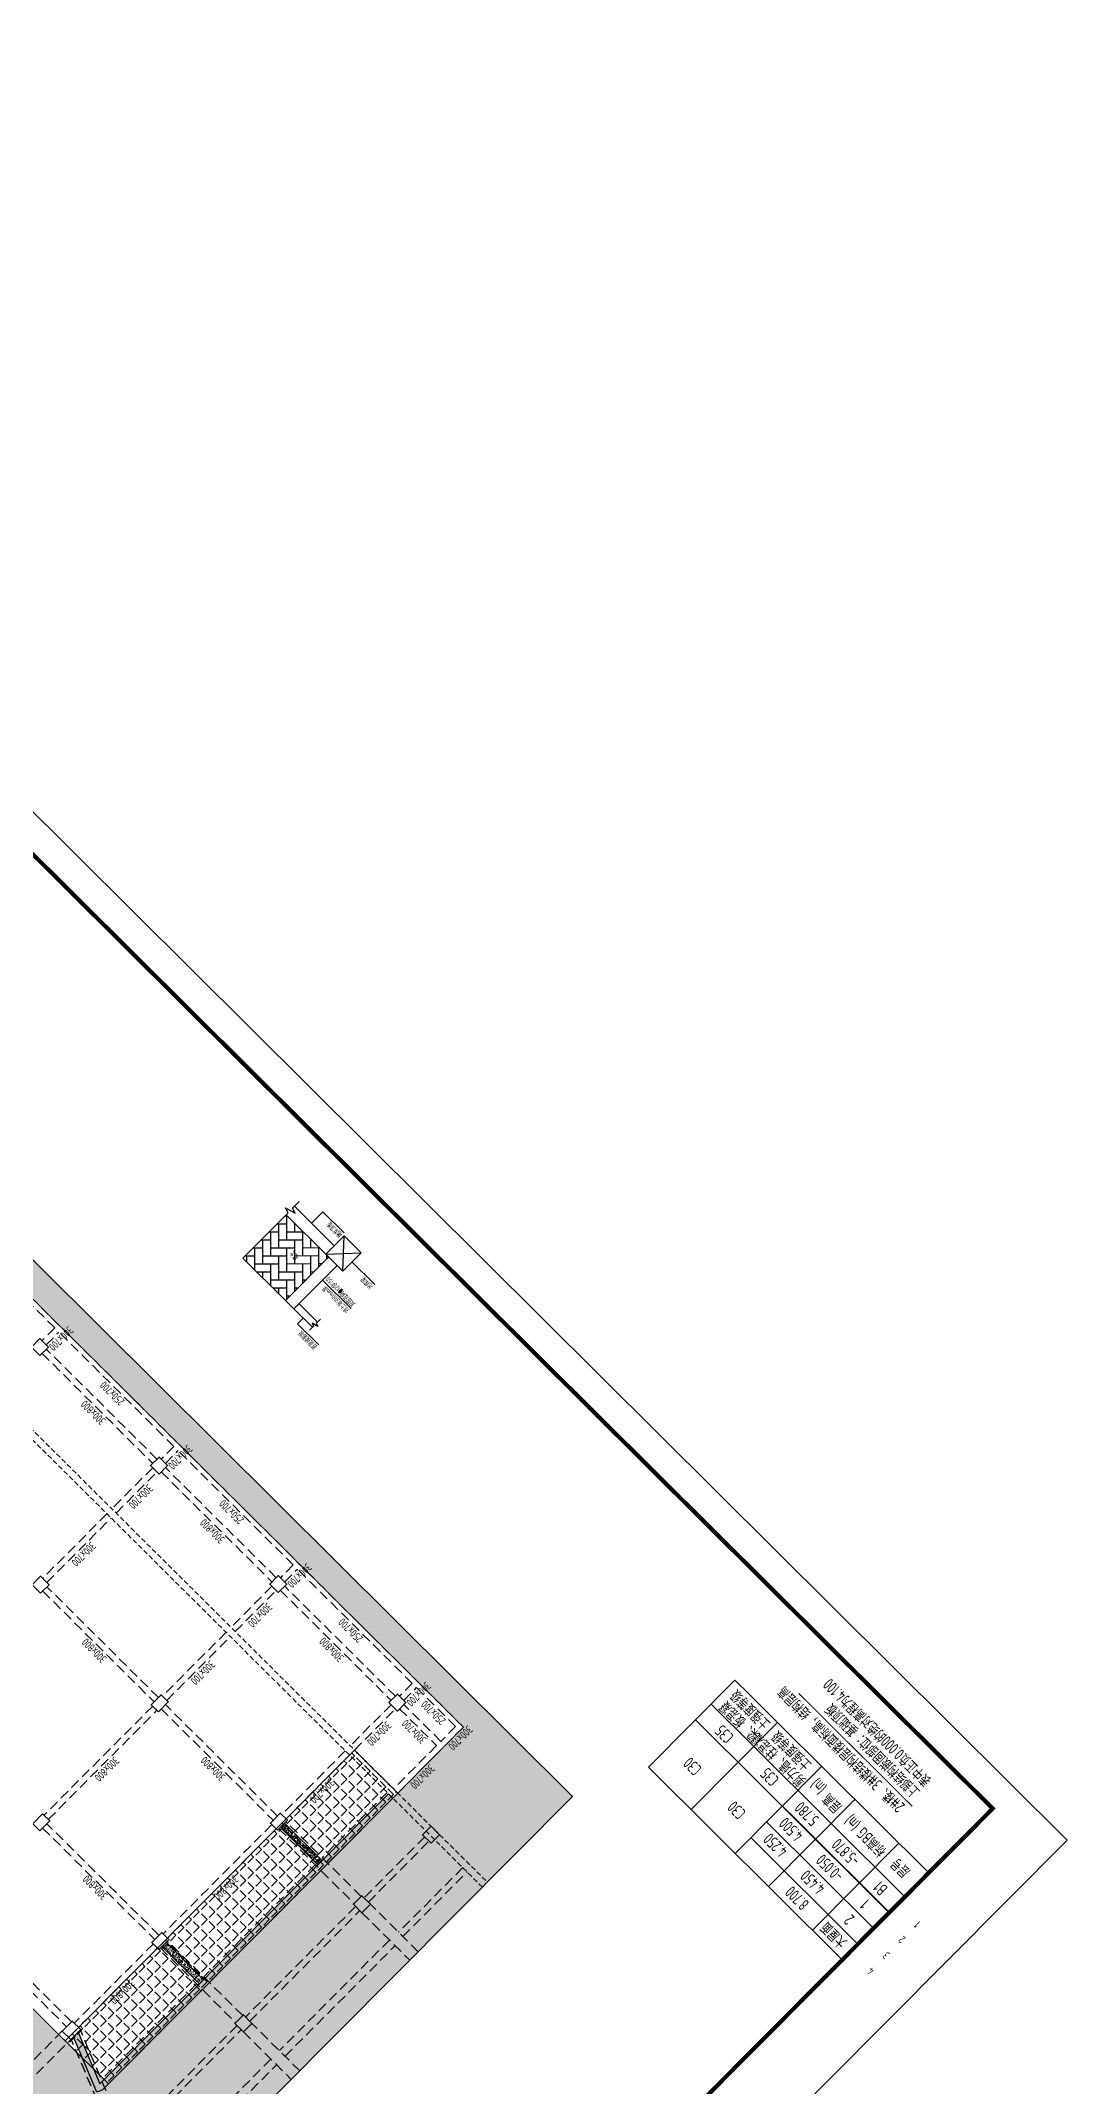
# Model space of a CAD drawing. Extents: x 517450926 to 520131079, y 3499134486 to 3500888201.
# Drawn here: x 518913038 to 518964315, y 3499917869 to 3500020094 of the extents above; entities that cross this region are included whole.
import ezdxf
from ezdxf.enums import TextEntityAlignment as Align

# ---------------------------------------------------------------- set-up
doc = ezdxf.new("R2010")
doc.units = 0
doc.header["$LTSCALE"] = 1000
doc.header["$MEASUREMENT"] = 0
doc.linetypes.add('DASHED', pattern=[0.75, 0.5, -0.25])
doc.linetypes.add('DASHED2', pattern=[0.375, 0.25, -0.125])
doc.layers.get('0').update_dxf_attribs({"linetype": 'CONTINUOUS'})
doc.layers.get('Defpoints').update_dxf_attribs({"color": 2, "linetype": 'CONTINUOUS'})
doc.layers.add('S02-levl-酒店_SEN24J8T_设计区$0$S_POST_OTHE', color=110, linetype='CONTINUOUS', plot=False)
doc.layers.add('内框', color=8, linetype='CONTINUOUS', plot=False)
for name, color, linetype in [('S_AXIS_DIMS', 3, 'CONTINUOUS'), ('S_BEAM', 4, 'DASHED'), ('S_BEAM_SECD', 5, 'DASHED'), ('S_BEAM_SECD_TEXT_HORZ', 9, 'CONTINUOUS'), ('S_BEAM_TEXT_HORZ', 7, 'CONTINUOUS'), ('S_BEAM_TEXT_VERT', 41, 'CONTINUOUS'), ('S_COLU_BELW_DASH', 40, 'DASHED'), ('S_DETL', 7, 'CONTINUOUS'), ('S_DETL_HACH', 254, 'CONTINUOUS'), ('S_DETL_TEXT', 161, 'CONTINUOUS'), ('S_FLOR_ENHN', 91, 'DASHED'), ('S_PLAN_HACH', 254, 'CONTINUOUS'), ('S_PLAN_MIDL', 255, 'CONTINUOUS'), ('S_TABL', 83, 'CONTINUOUS'), ('S_TABL_LEVL', 1, 'CONTINUOUS'), ('S_TABL_NUMB', 7, 'CONTINUOUS'), ('S_WALL_BELW_DASH', 40, 'DASHED2'), ('S_WALL_HACH', 30, 'CONTINUOUS'), ('THIN', 7, 'CONTINUOUS')]:
    doc.layers.add(name, color=color, linetype=linetype)
doc.styles.add('S02-levl-酒店_SEN24J8T_设计区$0$TH-STYLE3', font='tssdeng.shx', dxfattribs={"width": 0.7, "bigfont": 'tssdchn.shx'})
doc.styles.add('TH-STYLE3', font='tssdeng.shx', dxfattribs={"width": 0.7, "bigfont": 'tssdchn.shx'})
doc.styles.add('样式 1', font='Tssdeng.shx', dxfattribs={"width": 0.7, "bigfont": 'Tssdchn.shx'})
doc.styles.add('黑体', font='simhei.ttf')
doc.dimstyles.new('TSSD_100_100', dxfattribs={"dimtxt": 375, "dimasz": 100, "dimexe": 100, "dimexo": 0, "dimgap": 125, "dimtad": 1, "dimdec": 1, "dimdsep": 46, "dimtxsty": 'TH-STYLE3', "dimblk": 'ARCHTICK', "dimcen": -100, "dimdle": 100, "dimclrt": 7, "dimadec": 0, "dimazin": 0, "dimtfac": 1, "dimtdec": 1, "dimtix": 1, "dimtmove": 2, "dimatfit": 3, "dimldrblk": 'ARCHTICK', "dimfxl": 0, "dimtolj": 1, "dimtzin": 0, "dimarcsym": 0})

# ---------------------------------------------------------------- blocks, each defined once
blk = doc.blocks.new('THAPE_A1L2_inner')
at = {"layer": '内框'}
blk.add_lwpolyline([(0, 0), (1261, 0), (1261, 594), (0, 594)], close=True, dxfattribs=at)
at = {"layer": '内框', "const_width": 1.4}
blk.add_lwpolyline([(25, 584), (25, 10), (1251, 10), (1251, 584)], close=True, dxfattribs=at)
at = {"layer": '内框', "style": '黑体', "width": 0.8}
blk.add_attdef('内框名称', (58.89, 599.29), '', height=8, dxfattribs=at)
blk = doc.blocks.new('_ArchTick')
at = {"color": 0, "const_width": 0.25}
blk.add_lwpolyline([(-0.5, -0.5), (0.5, 0.5)], dxfattribs=at)
blk = doc.blocks.new('*D366')
at = {"layer": 'Defpoints', "color": 0, "transparency": 16777216}
for p in [(518841216, 3500002495), (518850749, 3499998586), (518848873, 3499995536), (518849511, 3499994669), (518922555, 3499921602)]:
    blk.add_point(p, dxfattribs=at)
at = {"layer": 'S_AXIS_DIMS', "color": 0, "lineweight": -2, "transparency": 16777216}
blk.add_arc((518849409, 3499994347), 1304, 72.45991, 135.15729, dxfattribs=at)
at = {"layer": 'S_AXIS_DIMS', "color": 0, "lineweight": -2, "transparency": 16777216, "xscale": 100, "yscale": 100, "zscale": 100}
for p, rotation in [((518849802, 3499995591), 342.4599091324877), ((518848484, 3499995267), 225.157292263152)]:
    blk.add_blockref('_ArchTick', p, dxfattribs=dict(at, rotation=rotation))
at = {"layer": 'S_AXIS_DIMS', "color": 7, "transparency": 16777216, "insert": (518849172, 3499995310), "char_height": 375, "attachment_point": 5, "rotation": 193.8086, "style": 'TH-STYLE3'}
blk.add_mtext('\\A1;63°', dxfattribs=at)

msp = doc.modelspace()

# ---------------------------------------------------------------- hatches: boundary and pattern name
at = {"layer": 'S_DETL_HACH'}
h = msp.add_hatch(dxfattribs=at)
h.set_pattern_fill('AR-HBONE', color=256, scale=100, angle=135.157292266, style=0)
h.set_pattern_definition([(180.15729, (519714410.1, 3499413120.68), (-398.90039, -401.0966), [1200, -400]), (270.15729, (519714010.1, 3499413119.6), (-398.90039, -401.0966), [1200, -400])])
h.paths.add_polyline_path([(518927416.4874, 3499959307.2599), (518927274.6784, 3499959448.2924), (518925289.3515, 3499961422.7486), (518925052.4168, 3499961184.5094), (518923131.553, 3499959253.07), (518925258.6889, 3499957137.5812), (518925963.8518, 3499957846.6265)])
at = {"layer": 'S_PLAN_HACH', "transparency": 33554636}
h = msp.add_hatch(dxfattribs=at)
h.set_pattern_fill('GRASS', color=256, scale=1200)
h.set_pattern_definition([(225.1573, (518630193.4, 3500156019.2), (3.2943, -1199.9955), [225, -1472.0563]), (180.1573, (518630193.4, 3500156019.2), (3.2943, -1199.9955), [225, -975]), (270.1573, (518630193.4, 3500156019.2), (1199.9955, 3.2943), [225, -975])])
h.paths.add_polyline_path([(518892544.8748, 3499885019.7634), (518939602.9066, 3499932336.881), (518853937.5881, 3500017533.1375), (518824544.1408, 3499987977.8597), (518807066.1688, 3500005360.1205), (518789401.5894, 3499987598.2858)])
h.paths.add_polyline_path([(518872771.3085, 3499961381.5195), (518891070.2863, 3499979781.2453), (518855015.3322, 3500015638.7799), (518847251.4884, 3500007832.191), (518838870.2522, 3499992276.2557), (518853244.8749, 3499977980.3415), (518854655.2008, 3499979398.4321)], flags=16)
h.paths.add_polyline_path([(518888567.9664, 3499899623.5165), (518900414.707, 3499911535.4813), (518891126.2134, 3499920773.1156), (518893488.5092, 3499923148.4174), (518869522.7777, 3499946982.9241), (518867654.0959, 3499945103.9541), (518861556.3062, 3499951168.3553), (518807066.174, 3500005360.1257), (518800155.5795, 3499998411.4796), (518821356.0322, 3499977327.1103), (518815432.6637, 3499971371.1297), (518847091.5418, 3499939885.6003), (518845116.4659, 3499937899.6503), (518870642.7117, 3499912514.413), (518873110.7821, 3499914996.0718)], flags=16)
h.paths.add_polyline_path([(518916413.0474, 3499917978.7417), (518934147.8949, 3499935811.2312), (518895398.5686, 3499974348.3849), (518877663.7211, 3499956515.8953), (518905351.3808, 3499928978.7204), (518905739.7801, 3499929369.2582), (518908505.0569, 3499926619.1228), (518908117.2173, 3499926229.1478)], flags=16)
h.paths.add_polyline_path([(518874117.2085, 3499912462.1235), (518872556.991, 3499914013.798), (518873050.605, 3499914510.1297), (518874610.8225, 3499912958.4552)], flags=16)
h.paths.add_polyline_path([(518845186.4337, 3499938395.4471), (518844122.8657, 3499939453.1915), (518845815.2551, 3499941154.8983), (518846878.823, 3499940097.1539)], flags=16)
h.paths.add_polyline_path([(518815855.7722, 3499971796.5679), (518801852.1079, 3499985723.5421), (518807352.3678, 3499991254.0846), (518821356.0321, 3499977327.1104)], flags=16)
h.paths.add_polyline_path([(518831979.7124, 3499945253.2983), (518814501.748, 3499962635.5655), (518819473.3335, 3499967634.5233), (518836951.3, 3499950252.2566)], flags=16)
at = {"layer": 'S_PLAN_HACH', "transparency": 33554559}
h = msp.add_hatch(dxfattribs=at)
h.set_pattern_fill('ANGLE', color=256, scale=2000)
h.set_pattern_definition([(135.1573, (518630193.4, 3500156019.2), (-387.8396, -389.9749), [400, -150]), (225.1573, (518630193.4, 3500156019.2), (389.9749, -387.8396), [400, -150])])
h.paths.add_polyline_path([(518916413.0474, 3499917978.7417), (518914250.434, 3499920129.5137), (518928706.2738, 3499934664.9424), (518930868.8872, 3499932514.1704)])
at = {"layer": 'S_WALL_HACH', "transparency": 33554636}
h = msp.add_hatch(dxfattribs=at)
h.set_pattern_fill('AR-CONC', color=256, scale=30)
h.set_pattern_definition([(185.15729, (518630193.41, 3500156019.2), (-139.29585, 165.08382), [22.5, -247.5]), (130.15729, (518630193.41, 3500156019.2), (-129.6111, -189.35418), [18, -198]), (235.608737, (518630181.8, 3500156032.96), (-268.90695, -24.27036), [19.12206, -210.34263]), (181.34149, (518630151.1, 3500155976.66), (-192.00132, 260.9819), [33.75, -371.25]), (231.79293, (518630135.1, 3500155998.4), (-404.889, -9.48158), [28.6831, -315.51413]), (126.34146, (518630151.1, 3500155976.66), (-404.889, -9.48158), [27, -297]), (156.15729, (518630140.4, 3500156008.45), (-41.79667, 211.91753), [22.5, -247.5]), (101.15729, (518630140.4, 3500156008.45), (-205.16116, -102.77619), [18, -198]), (206.60874, (518630136.92, 3500156026.11), (-246.95782, 109.14134), [19.12206, -210.34263]), (172.657292, (518630193.41, 3500156019.205), (-73.009887, -68.238644), [0, -195.6, 0, -201, 0, -198.75]), (142.657292, (518630193.41, 3500156019.21), (-139.39582, -28.244667), [0, -114.6, 0, -191.1, 0, -75.75]), (102.657292, (518630240.85, 3500155972.03), (-108.779831, 117.727264), [0, -75, 0, -234, 0, -310.5]), (92.657292, (518630262.12, 3500155950.88), (-145.22872, 102.07869), [0, -97.5, 0, -155.4, 0, -220.5])])
h.paths.add_polyline_path([(518916114.9375, 3499917678.9905), (518915838.7324, 3499917561.8976), (518914664.0732, 3499920332.7474), (518914892.5329, 3499920562.4648), (518915988.4845, 3499917977.2748), (518930409.3484, 3499932477.5352), (518930622.062, 3499932265.9863)])
h = msp.add_hatch(dxfattribs=at)
h.set_pattern_fill('AR-CONC', color=256, scale=30)
h.set_pattern_definition([(185.15729, (518656658.5, 3500174192.31), (-139.29585, 165.08382), [22.5, -247.5]), (130.15729, (518656658.5, 3500174192.31), (-129.6111, -189.35418), [18, -198]), (235.608737, (518656646.89, 3500174206.07), (-268.90695, -24.27036), [19.12206, -210.34263]), (181.34149, (518656616.18, 3500174149.77), (-192.00132, 260.9819), [33.75, -371.25]), (231.79293, (518656600.18, 3500174171.52), (-404.889, -9.48158), [28.6831, -315.51413]), (126.34146, (518656616.2, 3500174149.77), (-404.889, -9.48158), [27, -297]), (156.15729, (518656605.49, 3500174181.56), (-41.79667, 211.91753), [22.5, -247.5]), (101.15729, (518656605.5, 3500174181.56), (-205.16116, -102.77619), [18, -198]), (206.60874, (518656602, 3500174199.22), (-246.95782, 109.14134), [19.12206, -210.34263]), (172.657292, (518656658.49, 3500174192.31), (-73.009887, -68.238644), [0, -195.6, 0, -201, 0, -198.75]), (142.657292, (518656658.49, 3500174192.31), (-139.39582, -28.244667), [0, -114.6, 0, -191.1, 0, -75.75]), (102.657292, (518656705.93, 3500174145.14), (-108.779831, 117.727264), [0, -75, 0, -234, 0, -310.5]), (92.657292, (518656727.2, 3500174123.98), (-145.22872, 102.07869), [0, -97.5, 0, -155.4, 0, -220.5])])
h.paths.add_polyline_path([(518927095.101, 3499929145.0406), (518925214.5033, 3499931012.1701), (518925002.9544, 3499930799.4565), (518926883.5521, 3499928932.327)])
h = msp.add_hatch(dxfattribs=at)
h.set_pattern_fill('AR-CONC', color=256, scale=30)
h.set_pattern_definition([(185.15729, (518650735.12, 3500168236.33), (-139.29585, 165.08382), [22.5, -247.5]), (130.15729, (518650735.12, 3500168236.33), (-129.6111, -189.35418), [18, -198]), (235.608737, (518650723.52, 3500168250.1), (-268.90695, -24.27036), [19.12206, -210.34263]), (181.34149, (518650692.82, 3500168193.8), (-192.00132, 260.9819), [33.75, -371.25]), (231.79293, (518650676.8, 3500168215.54), (-404.889, -9.48158), [28.6831, -315.51413]), (126.34146, (518650692.8, 3500168193.8), (-404.889, -9.48158), [27, -297]), (156.15729, (518650682.12, 3500168225.58), (-41.79667, 211.91753), [22.5, -247.5]), (101.15729, (518650682.12, 3500168225.58), (-205.16116, -102.77619), [18, -198]), (206.60874, (518650678.64, 3500168243.24), (-246.95782, 109.14134), [19.12206, -210.34263]), (172.657292, (518650735.125, 3500168236.33), (-73.009887, -68.238644), [0, -195.6, 0, -201, 0, -198.75]), (142.657292, (518650735.12, 3500168236.33), (-139.39582, -28.244667), [0, -114.6, 0, -191.1, 0, -75.75]), (102.657292, (518650782.56, 3500168189.16), (-108.779831, 117.727264), [0, -75, 0, -234, 0, -310.5]), (92.657292, (518650803.83, 3500168168), (-145.22872, 102.07869), [0, -97.5, 0, -155.4, 0, -220.5])])
h.paths.add_polyline_path([(518921170.147, 3499923187.4658), (518919291.1347, 3499925056.1895), (518919079.5859, 3499924843.4759), (518920958.5981, 3499922974.7522)])

# ---------------------------------------------------------------- linework, layer by layer
at = {"layer": 'S_BEAM'}
for p, q in [((518934147.8949, 3499935811.2312), (518895398.5686, 3499974348.3849)), ((518913728.3605, 3499955766.3714), (518907985.0935, 3499961478.191)), ((518913728.3605, 3499955766.3714), (518913093.7138, 3499955128.2306)), ((518913306.4274, 3499954916.6817), (518913941.0741, 3499955554.8225)), ((518918837.5632, 3499949204.2797), (518913307.0098, 3499954704.5505)), ((518919684.3411, 3499949843.0028), (518913941.0741, 3499955554.8225)), ((518913095.4609, 3499954491.8369), (518918626.0143, 3499948991.5661)), ((518919684.3411, 3499949843.0028), (518919049.6945, 3499949204.862)), ((518919262.4081, 3499948993.3132), (518919897.0547, 3499949631.4539)), ((518925640.3236, 3499943919.6324), (518919897.0547, 3499949631.4539)), ((518918626.5967, 3499948779.4348), (518916581.606, 3499946723.1851)), ((518916794.3196, 3499946511.6362), (518918839.3103, 3499948567.886)), ((518919051.4415, 3499948568.4683), (518924581.995, 3499943068.1975)), ((518924793.5438, 3499943280.9111), (518919262.9904, 3499948781.1819)), ((518916334.799, 3499946475.0193), (518913126.3259, 3499943248.8814)), ((518913339.0395, 3499943037.3325), (518916547.5126, 3499946263.4704)), ((518925640.3236, 3499943919.6324), (518925005.6756, 3499943281.493)), ((518925218.3891, 3499943069.9441), (518925853.0372, 3499943708.0835)), ((518931596.3023, 3499937996.2657), (518925853.0372, 3499943708.0835)), ((518913128.073, 3499942612.4877), (518918694.0787, 3499937076.9588)), ((518918905.6276, 3499937289.6724), (518913339.6219, 3499942825.2013)), ((518924582.5773, 3499942856.0663), (518922537.5866, 3499940799.8166)), ((518922750.3002, 3499940588.2677), (518924795.2909, 3499942644.5174)), ((518925007.4222, 3499942645.0998), (518930537.9756, 3499937144.829)), ((518930749.5245, 3499937357.5426), (518925218.971, 3499942857.8134)), ((518922290.7796, 3499940551.6507), (518919117.9173, 3499937361.3197)), ((518919330.6309, 3499937149.7708), (518922503.4932, 3499940340.1018)), ((518931596.3023, 3499937996.2657), (518930961.6557, 3499937358.1249)), ((518931174.3693, 3499937146.5761), (518931809.0159, 3499937784.7169)), ((518933758.8906, 3499935845.5188), (518931809.0159, 3499937784.7169)), ((518918623.5981, 3499936864.2789), (518913194.5487, 3499931405.339)), ((518913407.2623, 3499931193.7902), (518918836.3117, 3499936652.73)), ((518919048.6013, 3499936724.3773), (518924650.0172, 3499931153.6321)), ((518924861.566, 3499931366.3457), (518919260.1502, 3499936937.0909)), ((518930538.5556, 3499936932.7001), (518928493.5425, 3499934876.4727)), ((518928706.2561, 3499934664.9238), (518930751.2692, 3499936721.1512)), ((518930963.4028, 3499936721.7312), (518932806.9206, 3499934888.3076)), ((518933018.4695, 3499935101.0212), (518931174.9517, 3499936934.4448)), ((518933758.8906, 3499935845.5188), (518933018.4695, 3499935101.0212)), ((518933231.1831, 3499934889.4723), (518934147.8949, 3499935811.2312)), ((518928246.735, 3499934628.3072), (518925073.8961, 3499931437.9529)), ((518925286.6097, 3499931226.4041), (518928459.4486, 3499934416.7584)), ((518932806.9206, 3499934888.3076), (518930656.1555, 3499932725.7011)), ((518930868.8691, 3499932514.1522), (518933019.6342, 3499934676.7587)), ((518932877.8251, 3499934817.7913), (518932877.806, 3499934817.8104)), ((518933089.3549, 3499935030.524), (518933089.374, 3499935030.5049)), ((518913125.2328, 3499930768.3967), (518918726.6486, 3499925197.6515)), ((518918938.1975, 3499925410.3651), (518913336.7817, 3499930981.1103)), ((518924579.5787, 3499930940.9104), (518919150.5293, 3499925481.9705)), ((518919363.2429, 3499925270.4216), (518924792.2923, 3499930729.3615)), ((518908788.675, 3499926337.0576), (518914319.2284, 3499920836.7868)), ((518914566.0354, 3499921084.9527), (518909035.482, 3499926585.2235)), ((518918656.2101, 3499924984.9297), (518914707.6504, 3499921014.6305)), ((518914920.364, 3499920803.0816), (518918868.9237, 3499924773.3809))]:
    msp.add_line(p, q, dxfattribs=at)
at = {"layer": 'S_BEAM_SECD'}
for p, q in [((518930338.4439, 3499932548.0515), (518927094.711, 3499929286.4597)), ((518927378.3281, 3499929004.3935), (518930622.0621, 3499932265.9864)), ((518929044.5839, 3499927347.26), (518925286.647, 3499931084.6267)), ((518924934.0655, 3499930730.1041), (518928692.0024, 3499926992.7373)), ((518932218.3766, 3499930325.8619), (518929186.1579, 3499927276.9489)), ((518929398.8715, 3499927065.4), (518932431.0902, 3499930114.3131)), ((518932394.6492, 3499930503.1051), (518932394.6673, 3499930503.1233)), ((518932607.3809, 3499930291.5744), (518932607.3628, 3499930291.5562)), ((518926742.1316, 3499928931.9349), (518921171.3463, 3499923330.4787)), ((518921454.9631, 3499923048.4123), (518927025.7485, 3499928649.8685)), ((518934119.9928, 3499928787.2086), (518930911.5015, 3499925561.0524)), ((518931124.2151, 3499925349.5036), (518934332.7064, 3499928575.6597)), ((518931893.201, 3499924584.7283), (518929505.2283, 3499926959.6256)), ((518928763.0601, 3499926851.5217), (518923262.7893, 3499921320.9683)), ((518923475.5029, 3499921109.4194), (518928975.7737, 3499926639.9728)), ((518929082.1305, 3499926534.1984), (518931470.1032, 3499924159.3011)), ((518923121.2187, 3499921391.2828), (518919363.2786, 3499925128.6463)), ((518930452.9515, 3499925170.8834), (518924952.6807, 3499919640.33)), ((518919010.6971, 3499924774.1236), (518922768.6373, 3499921036.7601)), ((518925236.2988, 3499919358.2648), (518930736.5696, 3499924888.8182)), ((518920818.7648, 3499922975.9561), (518916062.1501, 3499918193.1531)), ((518916230.7542, 3499917795.4406), (518921102.3817, 3499922693.8896)), ((518922839.6916, 3499920895.5411), (518917374.6789, 3499915400.4399)), ((518925969.8324, 3499918628.7477), (518923581.8597, 3499921003.6449)), ((518914107.6786, 3499920624.0742), (518911862.9185, 3499918366.9728)), ((518912288.3192, 3499917943.8483), (518914533.1041, 3499920200.9748)), ((518916722.2316, 3499915098.8762), (518914551.4541, 3499920219.4239)), ((518917179.1509, 3499915558.3111), (518915008.3734, 3499920678.8588)), ((518917587.3925, 3499915188.891), (518923052.4052, 3499920683.9922)), ((518923158.762, 3499920578.2178), (518925546.7347, 3499918203.3205)), ((518924529.5829, 3499919214.9028), (518919029.3121, 3499913684.3493)), ((518919312.9303, 3499913402.2842), (518924813.201, 3499918932.8376))]:
    msp.add_line(p, q, dxfattribs=at)
at = {"layer": 'S_COLU_BELW_DASH', "linetype": 'ByBlock', "lineweight": 35}
for points in [[(518912989.6863, 3499954385.4799), (518912564.2591, 3499954808.5777), (518912987.3569, 3499955234.0048), (518913412.7841, 3499954810.9071)], [(518918945.6669, 3499948462.1113), (518918520.2398, 3499948885.2091), (518918943.3375, 3499949310.6363), (518919368.7647, 3499948887.5385)], [(518913022.2984, 3499942506.1307), (518912596.8712, 3499942929.2285), (518913019.9689, 3499943354.6557), (518913445.3961, 3499942931.5579)], [(518924900.02, 3499942537.1906), (518924474.5928, 3499942960.2883), (518924897.6905, 3499943385.7155), (518925323.1177, 3499942962.6177)], [(518918905.5884, 3499936580.6613), (518918551.0658, 3499936933.2427), (518919045.385, 3499937430.2835), (518919399.9076, 3499937077.7021)], [(518930856.0006, 3499936613.822), (518930430.5734, 3499937036.9198), (518930853.6712, 3499937462.347), (518931279.0983, 3499937039.2492)], [(518912983.0825, 3499930625.7546), (518912628.5598, 3499930978.336), (518913122.8791, 3499931475.3768), (518913477.4017, 3499931122.7953)], [(518924861.569, 3499930657.2927), (518924507.0464, 3499931009.8742), (518925001.3656, 3499931506.915), (518925355.8882, 3499931154.3335)], [(518932537.4731, 3499930008.5126), (518932112.0459, 3499930431.6104), (518932535.1437, 3499930857.0376), (518932960.5708, 3499930433.9398)], [(518929082.2112, 3499926534.2272), (518928656.784, 3499926957.325), (518929079.8818, 3499927382.7522), (518929505.3089, 3499926959.6544)], [(518918938.2005, 3499924701.3121), (518918583.6778, 3499925053.8936), (518919077.9971, 3499925550.9343), (518919432.5197, 3499925198.3529)], [(518914531.1263, 3499920199.0685), (518914105.6992, 3499920622.1663), (518914600.0184, 3499921119.207), (518915025.4456, 3499920696.1093)], [(518923158.8426, 3499920578.2466), (518922733.4155, 3499921001.3444), (518923156.5132, 3499921426.7716), (518923581.9404, 3499921003.6738)]]:
    msp.add_lwpolyline(points, close=True, dxfattribs=at)
at = {"layer": 'S_DETL'}
for points in [[(518925052.4168, 3499961184.5094), (518925390.895, 3499961524.8511), (518925262.9407, 3499961770.574), (518925738.8601, 3499961500.3505), (518925610.9058, 3499961746.0733), (518925949.384, 3499962086.415)], [(518925712.4492, 3499961848.1758), (518927697.7761, 3499959873.7196), (518927274.6784, 3499959448.2924), (518925289.3515, 3499961422.7486)], [(518925052.4168, 3499961184.5094), (518923131.553, 3499959253.07), (518925258.6889, 3499957137.5812)], [(518928125.5327, 3499958602.0969), (518928191.3902, 3499960370.0513)], [(518927416.4874, 3499959307.2599), (518925258.6889, 3499957137.5812), (518925684.1161, 3499956714.4834), (518927841.9146, 3499958884.1621)], [(518927274.6784, 3499959448.2924), (518929042.2445, 3499959523.8558)], [(518926605.875, 3499955797.7716), (518925684.1161, 3499956714.4834), (518925937.9747, 3499956969.7398), (518926859.7336, 3499956053.028)]]:
    msp.add_lwpolyline(points, dxfattribs=at)
msp.add_lwpolyline([(518928125.5327, 3499958602.0969), (518927274.6784, 3499959448.2924), (518928191.3902, 3499960370.0513), (518929042.2445, 3499959523.8558)], close=True, dxfattribs=at)
at = {"layer": 'S_DETL_TEXT'}
for points in [[(518926563.3036, 3499961001.9803), (518927127.434, 3499961569.2165), (518928191.0019, 3499960511.4722)], [(518928582.1429, 3499959061.221), (518929716.6154, 3499957932.9604)], [(518927115.5968, 3499958153.8454), (518928533.6874, 3499956743.5196)], [(518926144.9955, 3499956256.1275), (518925862.9304, 3499955972.5094), (518926926.4983, 3499954914.765)]]:
    msp.add_lwpolyline(points, dxfattribs=at)
at = {"layer": 'S_FLOR_ENHN', "linetype": 'ByBlock', "const_width": 50}
msp.add_lwpolyline([(518916413.0474, 3499917978.7417), (518934147.8949, 3499935811.2312), (518895398.5686, 3499974348.3849), (518877663.7211, 3499956515.8953), (518905351.3808, 3499928978.7204), (518905739.7801, 3499929369.2582), (518908505.0569, 3499926619.1228), (518908117.2173, 3499926229.1478)], close=True, dxfattribs=at)
at = {"layer": 'S_PLAN_HACH'}
msp.add_lwpolyline([(518916413.0474, 3499917978.7417), (518914250.434, 3499920129.5137), (518928706.2738, 3499934664.9424), (518930868.8872, 3499932514.1704)], close=True, dxfattribs=at)
at = {"layer": 'S_PLAN_MIDL'}
msp.add_lwpolyline([(518892544.8748, 3499885019.7634), (518939602.9066, 3499932336.881), (518853937.5881, 3500017533.1375), (518824544.1408, 3499987977.8597), (518807066.1688, 3500005360.1205), (518789401.5894, 3499987598.2858), (518892544.8748, 3499885019.7634)], dxfattribs=at)
at = {"layer": 'S_TABL'}
for p, q in [((518955431.1179, 3499926544.9607), (518945746.4212, 3499936176.6287)), ((518949843.5975, 3499936042.0267), (518945523.014, 3499931697.6556)), ((518957401.1583, 3499928525.8475), (518949843.5975, 3499936042.0267)), ((518956214.6323, 3499927332.7888), (518948657.0715, 3499934848.9681)), ((518953080.5749, 3499924181.4763), (518943395.8781, 3499933813.1443)), ((518952050.0236, 3499933847.682), (518947729.4401, 3499929503.3108)), ((518953713.1175, 3499932193.6944), (518949392.534, 3499927849.3232)), ((518954647.6036, 3499925757.1326), (518949296.4689, 3499931078.967)), ((518953864.0892, 3499924969.3044), (518948512.9545, 3499930291.1389)), ((518955912.1437, 3499930006.709), (518951591.5602, 3499925662.3378)), ((518953080.5749, 3499924181.4763), (518957401.1583, 3499928525.8475))]:
    msp.add_line(p, q, dxfattribs=at)
for points in [[(518947716.4616, 3499938157.5155), (518943395.8781, 3499933813.1443)], [(518949843.5975, 3499936042.0267), (518948425.5069, 3499937452.3526), (518947716.4616, 3499938157.5155)], [(518948657.0715, 3499934848.9681), (518946529.9355, 3499936964.4568)]]:
    msp.add_lwpolyline(points, dxfattribs=at)
at = {"layer": 'S_TABL_LEVL', "const_width": 80}
msp.add_lwpolyline([(518955431.1179, 3499926544.9607), (518950079.9832, 3499931866.7952)], dxfattribs=at)
at = {"layer": 'S_TABL_NUMB', "const_width": 50}
msp.add_lwpolyline([(518956579.1577, 3499931855.1498), (518950904.1249, 3499937499.1088)], dxfattribs=at)
at = {"layer": 'S_WALL_BELW_DASH'}
for points in [[(518935101.7104, 3499927810.9027), (518862801.9145, 3499999714.8201), (518865305.2429, 3500002231.931), (518863141.2089, 3500004384.1158)], [(518863636.1745, 3500004385.4818), (518865800.2157, 3500002233.2898), (518863296.8874, 3499999716.1789), (518935348.5174, 3499928059.0685)]]:
    msp.add_lwpolyline(points, dxfattribs=at)
at = {"layer": 'S_WALL_BELW_DASH', "linetype": 'ByBlock'}
msp.add_lwpolyline([(518916114.9375, 3499917678.9905), (518915838.7324, 3499917561.8976), (518914664.0732, 3499920332.7474), (518914892.5329, 3499920562.4648), (518915988.4845, 3499917977.2748), (518930409.3484, 3499932477.5352), (518930622.062, 3499932265.9863), (518916114.9375, 3499917678.9905)], dxfattribs=at)
for points in [[(518927095.101, 3499929145.0406), (518925214.5033, 3499931012.1701), (518925002.9544, 3499930799.4565), (518926883.5521, 3499928932.327)], [(518921170.147, 3499923187.4658), (518919291.1347, 3499925056.1895), (518919079.5859, 3499924843.4759), (518920958.5981, 3499922974.7522)]]:
    msp.add_lwpolyline(points, close=True, dxfattribs=at)
at = {"layer": 'THIN'}
msp.add_lwpolyline([(518927001.8945, 3499956195.9715), (518926798.8076, 3499955991.7664), (518926875.5801, 3499955844.3328), (518926590.0285, 3499956006.4669), (518926666.8011, 3499955859.0332), (518926463.7141, 3499955654.8281)], dxfattribs=at)

# ---------------------------------------------------------------- block references
at = {"layer": '内框', "xscale": 150, "yscale": 150, "zscale": 150, "rotation": 135.1572922948763}
msp.add_blockref('THAPE_A1L2_inner', (518964314.9331, 3499930159.7671), dxfattribs=at)

# ---------------------------------------------------------------- texts
at = {"layer": 'S02-levl-酒店_SEN24J8T_设计区$0$S_POST_OTHE', "style": 'S02-levl-酒店_SEN24J8T_设计区$0$TH-STYLE3', "width": 0.7}
for s, p in [('1', (518956823.601, 3499925939.9682)), ('2', (518956055.6147, 3499925188.9796)), ('3', (518955272.1003, 3499924401.1515)), ('4', (518954488.586, 3499923613.3233))]:
    msp.add_text(s, height=400, rotation=135.780458856, dxfattribs=at).set_placement(p, align=Align.MIDDLE)
at = {"layer": 'S_BEAM_SECD_TEXT_HORZ', "linetype": 'Continuous', "style": 'TH-STYLE3', "width": 0.7}
for p in [(518916742.3145, 3499952628.132), (518922698.2951, 3499946704.7635), (518928654.2757, 3499940781.3949), (518932787.3651, 3499936670.9363)]:
    msp.add_text('250x700', height=400, rotation=135.157292971, dxfattribs=at).set_placement(p, align=Align.CENTER)
at = {"layer": 'S_BEAM_TEXT_HORZ', "linetype": 'Continuous', "style": '样式 1', "width": 0.7}
for s, p in [('300x800', (518915790.3446, 3499951670.9208)), ('300x800', (518921746.3252, 3499945747.5523)), ('300x800', (518915840.6828, 3499939773.9426)), ('300x800', (518927702.3058, 3499939824.1837)), ('300x700', (518931823.8876, 3499935725.1697)), ('300x800', (518921778.9372, 3499933868.2031)), ('300x800', (518915879.4763, 3499927936.2618))]:
    msp.add_text(s, height=400, rotation=135.157288154, dxfattribs=at).set_placement(p, align=Align.CENTER)
at = {"layer": 'S_BEAM_TEXT_VERT', "linetype": 'Continuous', "style": '样式 1', "width": 0.7}
for s, p in [('300x700', (518913904.0796, 3499955371.9395)), ('300x700', (518919860.0602, 3499949448.571)), ('300x700', (518917889.6562, 3499947467.3186)), ('300x700', (518915033.9227, 3499944595.8624)), ('300x700', (518925816.0408, 3499943525.2024)), ('300x700', (518923845.6369, 3499941543.9501)), ('300x700', (518920989.9033, 3499938672.4938)), ('300x700', (518931772.0214, 3499937601.8339)), ('300x700', (518929801.6175, 3499935620.5816)), ('300x700', (518933858.4954, 3499935409.977)), ('300x800', (518916194.6283, 3499933850.8176)), ('300x700', (518926945.884, 3499932749.1253)), ('300x700', (518931959.624, 3499933474.3912)), ('300x800', (518922150.6089, 3499927927.4491)), ('300x800', (518916967.4852, 3499922715.7888))]:
    msp.add_text(s, height=400, rotation=225.157297813, dxfattribs=at).set_placement(p, align=Align.CENTER)
at = {"layer": 'S_DETL_TEXT', "style": 'TH-STYLE3', "width": 0.7}
for s, p in [('地库顶板', (518928191.0019, 3499960511.4722)), ('覆土', (518926009.1096, 3499959381.4479)), ('双层双向%%13212@150', (518928834.4501, 3499957045.9382)), ('地库梁', (518929716.6154, 3499957932.9604)), ('挡土墙300mm厚', (518928533.6874, 3499956743.5196)), ('首层楼面板', (518926926.4983, 3499954914.765))]:
    msp.add_text(s, height=250, rotation=135.157288154, dxfattribs=at).set_placement(p, align=Align.BOTTOM_LEFT)
at = {"layer": 'S_TABL_NUMB', "style": 'TH-STYLE3', "width": 0.7}
for s, p in [('土强度等级', (518949546.3932, 3499936038.1184)), ('表中正负0.000的绝对高程为4.100', (518957602.7125, 3499933203.404)), ('梁、板混凝', (518949029.0198, 3499935470.0888)), ('2#楼、3#楼结构层楼面标高，结构层高', (518956251.1681, 3499931908.619)), ('上部结构嵌固部位：基础顶板', (518957032.9877, 3499932630.5425)), ('C35', (518947702.4382, 3499935371.991)), ('剪力墙、柱混凝', (518951317.6364, 3499933194.0036)), ('土强度等级', (518951606.8098, 3499933988.9837)), ('C30', (518946102.7565, 3499933763.502)), ('C35', (518949965.6041, 3499933234.6984)), ('C30', (518948309.1826, 3499931569.1573)), ('层高', (518953124.3556, 3499931884.4975)), ('标高BG', (518955342.4459, 3499929689.8958))]:
    msp.add_text(s, height=600, rotation=135.157289371, dxfattribs=at).set_placement(p)
for s, p in [('(m)', (518951895.1285, 3499932863.3185)), ('(m)', (518953584.1146, 3499931039.4627)), ('层号', (518955974.4007, 3499928774.6374)), ('B1', (518954984.3506, 3499927756.3842)), ('1', (518954200.8362, 3499926968.5561)), ('大屋面', (518952633.8075, 3499925392.8999)), ('2', (518953417.3219, 3499926180.728))]:
    msp.add_text(s, height=600, rotation=135.157289371, dxfattribs=at).set_placement(p, align=Align.MIDDLE)
for s, p in [('5.780', (518951068.543, 3499932137.7986)), ('4.500', (518950285.0287, 3499931349.9705)), ('4.250', (518949501.5143, 3499930562.1424)), ('-5.870', (518952919.4202, 3499930297.0559)), ('-0.050', (518952135.9059, 3499929509.2278)), ('4.450', (518951352.3915, 3499928721.3997)), ('8.700', (518950590.3011, 3499927912.2649))]:
    msp.add_text(s, height=600, rotation=135.157289371, dxfattribs=at).set_placement(p, align=Align.RIGHT)

# ---------------------------------------------------------------- dimensions: what is measured, and where the dimension line sits
at = {"layer": 'S_AXIS_DIMS'}
dim = msp.add_angular_dim_2l(base=(518848873.3615, 3499995536.1288), line1=((518922554.9531, 3499921601.8611), (518841216.1043, 3500002495.3376)), line2=((518849510.9147, 3499994669.0496), (518850748.853, 3499998585.7298)), dimstyle='TSSD_100_100', dxfattribs=at)
dim.commit()
dim.dimension.update_dxf_attribs({"geometry": '*D366', "text_midpoint": (518849172.4828, 3499995310.1202)})

doc.saveas('drawing.dxf')
